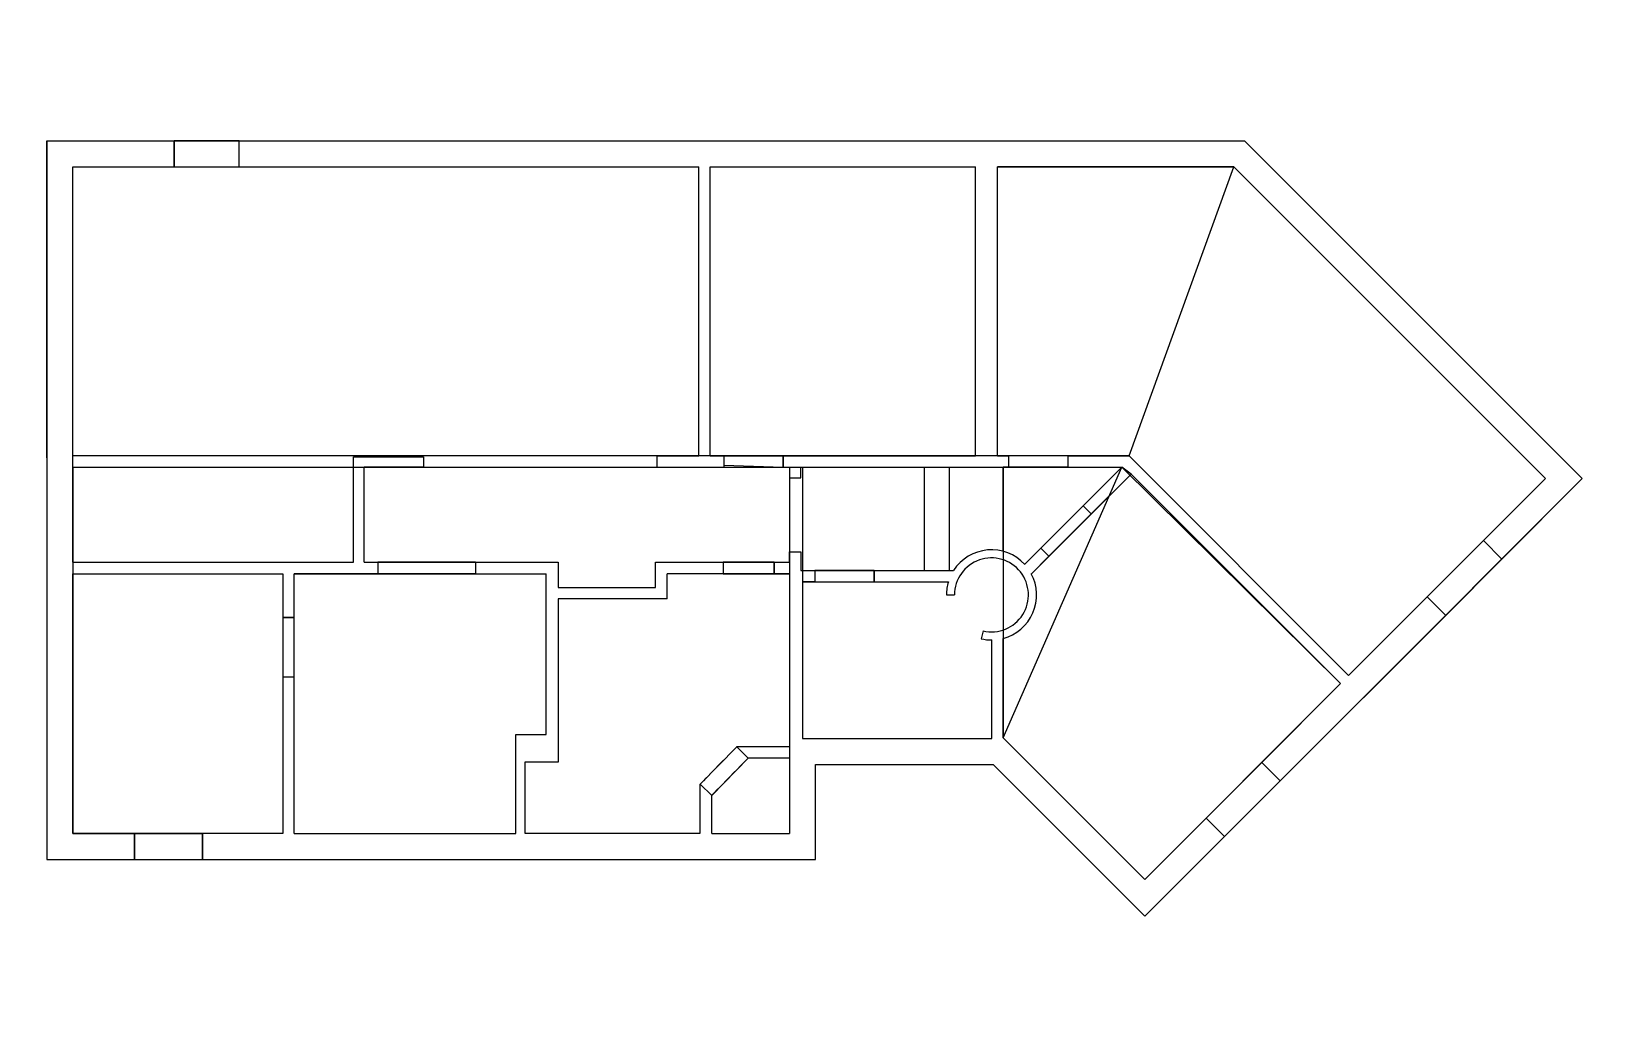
# Paper-space layout 'Layout1' of a CAD drawing. Header units: millimetres. Extents: x 40 to 364, y 26 to 231.
# The model-space entities are those that its viewports show. They can reach past a viewport. Long polylines and large blocks are cut down to what shows.
import ezdxf

# ---------------------------------------------------------------- set-up
doc = ezdxf.new("R2010")
doc.units = ezdxf.units.MM
doc.layers.add('New', color=7, linetype='Continuous')
doc.layers.add('Old', color=7, linetype='Continuous')
doc.layers.get('0').off()

msp = doc.modelspace()

# ---------------------------------------------------------------- linework, layer by layer
at = {"layer": 'New', "color": 1}
for p, q in [((550, 1504.4, 243), (1721, 1504.4, 243)), ((550, 1114, 332.9), (550, 1504.4, 243)), ((787, 1504.4), (1721, 1504.4)), ((1721, 1504.4, 243), (1721, 1504.4, -40)), ((1721, 1504.4, -40), (2025.3, 1504.4, -40)), ((1721, 1504.4, 243), (2025.3, 1504.4, 243)), ((2441.3, 1088.4, -40), (2025.3, 1504.4, -40)), ((2025.3, 1504.4, 243), (2025.3, 1504.4, -40)), ((2025.3, 1504.4, 243), (2441.3, 1088.4, 243)), ((2171.1, 818.2, 334.4), (2441.3, 1088.4, 243)), ((2342.3, 989.4, -40), (2441.3, 1088.4, -40)), ((2441.3, 1088.4, 243), (2441.3, 1088.4, -40)), ((2273, 920.1, 171), (2342.3, 989.4, 171)), ((2342.3, 989.4, -40), (2342.3, 989.4, 171)), ((2069.3, 716.5, -40), (2273, 920.1, -40)), ((2273, 920.1, -40), (2273, 920.1, 171)), ((1902.5, 549.6, 243), (2171.1, 818.2, 334.4)), ((1497, 736.4), (1715.7, 736.4)), ((1497, 736.4, 243), (1715.7, 736.4, 243)), ((1902.5, 549.6, -40), (1715.7, 736.4, -40)), ((1715.7, 736.4, -40), (1715.7, 736.4, 243)), ((1715.7, 736.4, 243), (1902.5, 549.6, 243)), ((2000.8, 647.9, 171), (2069.3, 716.5, 171)), ((2069.3, 716.5, -40), (2069.3, 716.5, 171)), ((1902.5, 549.6, -40), (2000.8, 647.9, -40)), ((2000.8, 647.9, -40), (2000.8, 647.9, 171)), ((1902.5, 549.6, -40), (1902.5, 549.6, 243))]:
    msp.add_line(p, q, dxfattribs=at)
at = {"layer": 'New', "color": 3}
for p, q in [((582, 1116.4, 325), (582, 1472.4, 243)), ((1353, 1116.4, 325), (1353, 1472.4, 243)), ((1721, 1116.4, 325), (1721, 1472.4, 243)), ((1883, 1116.4, 325), (2012.1, 1472.4, 243)), ((1481, 1102.4, 325), (1481, 769.3, 243)), ((1728, 1102.4, 325), (1728, 769.3, 243)), ((1728, 769.3, 243), (1874, 1102.4, 325)), ((2143.6, 836, 325), (1874, 1102.4, 325)), ((2153.5, 845.9, 325), (1883, 1116.4, 325)), ((2153.5, 845.9, 325), (2396, 1088.4, 243)), ((1902.5, 594.9, 243), (2143.6, 836, 325))]:
    msp.add_line(p, q, dxfattribs=at)
at = {"layer": 'New'}
for p, q in [((1721, 1116.4, -40), (1721, 1472.4, -40)), ((1721, 1472.4, -40), (2012.1, 1472.4, -40)), ((1721, 1472.4, -40), (1721, 1472.4, 243)), ((1721, 1116.4, 243), (1721, 1472.4, 243)), ((2012.1, 1472.4, 243), (1721, 1472.4, 243)), ((2396, 1088.4, -40), (2012.1, 1472.4, -40)), ((2012.1, 1472.4, -40), (2012.1, 1472.4, 243)), ((2396, 1088.4, 243), (2012.1, 1472.4, 243)), ((1479, 1102.4), (1631, 1102.4)), ((1479, 1102.4, 243), (1735, 1102.4, 243)), ((1631, 975.4), (1631, 1102.4)), ((1631, 1102.4), (1631, 1102.4, -20)), ((1631, 975.4, -20), (1631, 1102.4, -20)), ((1631, 1102.4, -20), (1662, 1102.4, -20)), ((1662, 975.4, -20), (1662, 1102.4, -20)), ((1662, 1102.4, -20), (1662, 1102.4, -40)), ((1662, 975.4, -40), (1662, 1102.4, -40)), ((1662, 1102.4, -40), (1735, 1102.4, -40)), ((1735, 1116.4, -40), (1721, 1116.4, -40)), ((1735, 1116.4, 243), (1721, 1116.4, 243)), ((1721, 1116.4, -40), (1721, 1116.4, 325)), ((1721, 1116.4, 325), (1735, 1116.4, 325)), ((1735, 1102.4, 325), (1728, 1102.4, 325)), ((1728, 998.9, 243), (1728, 1102.4, 243)), ((1735, 1102.4, -40), (1735, 1116.4, -40)), ((1735, 1116.4, -40), (1735, 1116.4, 325)), ((1808, 1116.4, 171), (1735, 1116.4, 171)), ((1735, 1102.4, 171), (1735, 1116.4, 171)), ((1735, 1102.4, -40), (1735, 1102.4, 325)), ((1808, 1102.4, 171), (1735, 1102.4, 171)), ((1754.5, 982.9, 243), (1874, 1102.4, 243)), ((1808, 1102.4, -40), (1808, 1116.4, -40)), ((1808, 1116.4, -40), (1883, 1116.4, -40)), ((1808, 1116.4, -40), (1808, 1116.4, 171)), ((1808, 1102.4, 171), (1808, 1116.4, 171)), ((1808, 1102.4, -40), (1874, 1102.4, -40)), ((1808, 1102.4, -40), (1808, 1102.4, 171)), ((1874, 1102.4, -40), (1826.6, 1055, -40)), ((1885.5, 1094.1, 243), (1874, 1102.4, 243)), ((1874, 1102.4, -40), (1874, 1102.4, 325)), ((2153.5, 845.9, -40), (1883, 1116.4, -40)), ((1883, 1116.4, -40), (1883, 1116.4, 325)), ((1762.7, 971.3, 243), (1885.5, 1094.1, 243)), ((1885.5, 1094.1, -40), (1836.5, 1045.1, -40)), ((2143.6, 836, -40), (1885.5, 1094.1, -40)), ((1885.5, 1094.1, -40), (1885.5, 1094.1, 243)), ((2319.7, 1012.1, -40), (2396, 1088.4, -40)), ((2396, 1088.4, -40), (2396, 1088.4, 243)), ((1826.6, 1055, 171), (1774.3, 1002.7, 171)), ((1784.2, 992.8, 171), (1836.5, 1045.1, 171)), ((1836.5, 1045.1, -40), (1826.6, 1055, -40)), ((1826.6, 1055, -40), (1826.6, 1055, 171)), ((1836.5, 1045.1, 171), (1826.6, 1055, 171)), ((1836.5, 1045.1, -40), (1836.5, 1045.1, 171)), ((2250.4, 942.8, 171), (2319.7, 1012.1, 171)), ((2342.3, 989.4, -40), (2319.7, 1012.1, -40)), ((2319.7, 1012.1, -40), (2319.7, 1012.1, 171)), ((2342.3, 989.4, 171), (2319.7, 1012.1, 171)), ((1728, 998.9, 243), (1728, 998.9, 299.5)), ((1754.5, 982.9, -40), (1774.3, 1002.7, -40)), ((1762.7, 971.3, -40), (1784.2, 992.8, -40)), ((1774.3, 1002.7, -40), (1784.2, 992.8, -40)), ((1774.3, 1002.7, 171), (1774.3, 1002.7, -40)), ((1784.2, 992.8, 171), (1774.3, 1002.7, 171)), ((1784.2, 992.8, 171), (1784.2, 992.8, -40)), ((1569, 975.4), (1666.9, 975.4)), ((1631, 975.4), (1631, 975.4, -20)), ((1631, 975.4, -20), (1662, 975.4, -20)), ((1662, 975.4, -20), (1662, 975.4, -40)), ((1662, 975.4, -40), (1666.9, 975.4, -40)), ((1666.9, 975.4), (1666.9, 975.4, -40)), ((1754.5, 982.9, -40), (1754.5, 982.9, 243)), ((1762.7, 971.3, 243), (1762.7, 971.3, -40)), ((2153.5, 845.9, -40), (2250.4, 942.8, -40)), ((2273, 920.1, -40), (2250.4, 942.8, -40)), ((2250.4, 942.8, -40), (2250.4, 942.8, 171)), ((2250.4, 942.8, 171), (2273, 920.1, 171)), ((1714, 768.4), (1714, 889.8)), ((1714, 768.4, 243), (1714, 889.8, 243)), ((1714, 889.8), (1714, 889.8, 243)), ((1728, 891.7, -40), (1728, 769.3, -40)), ((1728, 769.3, 243), (1728, 891.7, 243)), ((1728, 891.7, 243), (1728, 769.3, 243)), ((1728, 891.7, 243), (1728, 769.3, 243)), ((1728, 891.7, 243), (1728, 891.7, -40)), ((1728, 891.7, 243), (1728, 891.7, 273.1)), ((2143.6, 836, -40), (2046.7, 739.1, -40)), ((2143.6, 836, -40), (2143.6, 836, 325)), ((2153.5, 845.9, -40), (2153.5, 845.9, 325)), ((1481, 768.4), (1714, 768.4)), ((1481, 768.4, 243), (1714, 768.4, 243)), ((1714, 768.4), (1714, 768.4, 243)), ((1902.5, 594.9, -40), (1728, 769.3, -40)), ((1728, 769.3, -40), (1728, 769.3, 243)), ((1728, 769.3, 243), (1902.5, 594.9, 243)), ((1978.1, 670.5, 171), (2046.7, 739.1, 171)), ((2069.3, 716.5, -40), (2046.7, 739.1, -40)), ((2046.7, 739.1, -40), (2046.7, 739.1, 171)), ((2069.3, 716.5, 171), (2046.7, 739.1, 171)), ((1978.1, 670.5, -40), (1902.5, 594.9, -40)), ((2000.8, 647.9, -40), (1978.1, 670.5, -40)), ((1978.1, 670.5, -40), (1978.1, 670.5, 171)), ((1978.1, 670.5, 171), (2000.8, 647.9, 171)), ((1902.5, 594.9, -40), (1902.5, 594.9, 243))]:
    msp.add_line(p, q, dxfattribs=at)
for centre, radius, start, end in [((1713.6, 945.3, -40), 55.5, 42.5535, 147.2089), ((1713.6, 945.3, 243), 55.5, 42.5535, 147.2089), ((1713.6, 945.3), 45.5, 256.8863, 179.9276), ((1713.6, 945.3, 243), 45.5, 256.8863, 179.9276), ((1713.6, 945.3, -40), 55.5, 285.0465, 27.8461), ((1713.6, 945.3, 243), 55.5, 285.0465, 27.8461), ((1713.6, 945.3), 55.5, 256.8863, 270.4212), ((1713.6, 945.3, 243), 55.5, 256.8863, 270.4212)]:
    msp.add_arc(centre, radius, start, end, dxfattribs=at)
at = {"layer": 'Old', "color": 1}
for p, q in [((550, 1504.4), (707, 1504.4)), ((550, 1504.4), (550, 619.4)), ((550, 1504.4), (550, 1504.4, 243)), ((707, 1504.4), (707, 1504.4, 211)), ((787, 1504.4, 211), (707, 1504.4, 211)), ((787, 1504.4), (787, 1504.4, 211)), ((550, 1114, 332.9), (550, 619.4, 243)), ((1497, 619.4), (1497, 736.4)), ((1497, 619.4, 243), (1497, 736.4, 243)), ((1497, 736.4), (1497, 736.4, 243)), ((550, 619.4), (658, 619.4)), ((550, 619.4), (550, 619.4, 243)), ((550, 619.4, 243), (1497, 619.4, 243)), ((658, 619.4), (658, 619.4, 211)), ((658, 619.4, 211), (742, 619.4, 211)), ((742, 619.4), (1497, 619.4)), ((742, 619.4, 211), (742, 619.4)), ((1497, 619.4), (1497, 619.4, 243))]:
    msp.add_line(p, q, dxfattribs=at)
at = {"layer": 'Old'}
for p, q in [((707, 1472.4), (707, 1504.4)), ((707, 1504.4, 211), (707, 1472.4, 211)), ((787, 1472.4), (787, 1504.4)), ((787, 1472.4, 211), (787, 1504.4, 211)), ((582, 985.4), (582, 1472.4)), ((582, 1472.4), (707, 1472.4)), ((582, 985.4, 243), (582, 1472.4, 243)), ((582, 1472.4, 243), (1353, 1472.4, 243)), ((707, 1472.4), (707, 1472.4, 211)), ((707, 1472.4, 211), (787, 1472.4, 211)), ((787, 1472.4), (1353, 1472.4)), ((787, 1472.4), (787, 1472.4, 211)), ((1353, 1116.4), (1353, 1472.4)), ((1353, 1116.4, 243), (1353, 1472.4, 243)), ((1353, 1472.4), (1353, 1472.4, 243)), ((1367, 1116.4), (1367, 1472.4)), ((1367, 1472.4), (1694, 1472.4)), ((1367, 1472.4, 243), (1694, 1472.4, 243)), ((1367, 1116.4, 243), (1367, 1472.4, 243)), ((1367, 1472.4), (1367, 1472.4, 243)), ((1694, 1116.4), (1694, 1472.4)), ((1694, 1116.4, 243), (1694, 1472.4, 243)), ((1694, 1472.4), (1694, 1472.4, 243)), ((928, 985.4), (928, 1115.4)), ((928, 1115.4), (1014, 1115.4)), ((928, 985.4, 243), (928, 1115.4, 243)), ((928, 1115.4, 243), (1014, 1115.4, 243)), ((928, 1115.4, 243), (928, 1115.4)), ((1014, 1102.4), (941, 1102.4)), ((941, 985.4), (941, 1102.4)), ((1014, 1102.4, 243), (941, 1102.4, 243)), ((941, 985.4, 243), (941, 1102.4, 243)), ((941, 1102.4, 243), (941, 1102.4)), ((1014, 1115.4), (1014, 1102.4)), ((1014, 1115.4, 243), (1014, 1102.4, 243)), ((1014, 1115.4, 243), (1014, 1115.4)), ((1014, 1102.4, 243), (1014, 1102.4)), ((1302, 1102.4), (1302, 1116.4)), ((1302, 1116.4), (1353, 1116.4)), ((1302, 1102.4, 243), (1302, 1116.4, 243)), ((1302, 1116.4, 243), (1353, 1116.4, 243)), ((1302, 1116.4), (1302, 1116.4, 243)), ((1302, 1102.4), (1384, 1102.4)), ((1302, 1102.4, 243), (1465, 1102.4, 243)), ((1302, 1102.4), (1302, 1102.4, 243)), ((1353, 1116.4), (1353, 1116.4, 243)), ((1367, 1116.4), (1384, 1116.4)), ((1367, 1116.4, 243), (1694, 1116.4, 243)), ((1367, 1116.4), (1367, 1116.4, 243)), ((1384, 1116.4), (1384, 1102.4)), ((1384, 1116.4), (1384, 1116.4, 211)), ((1384, 1116.4, 211), (1384, 1104.8, 211)), ((1457, 1116.4, 211), (1384, 1116.4, 211)), ((1384, 1104.8, 211), (1457, 1102.4, 211)), ((1384, 1102.4), (1384, 1102.4, 211)), ((1457, 1116.4), (1457, 1102.4)), ((1457, 1116.4), (1694, 1116.4)), ((1457, 1116.4), (1457, 1116.4, 211)), ((1457, 1102.4, 211), (1457, 1116.4, 211)), ((1457, 1102.4), (1465, 1102.4)), ((1457, 1102.4), (1457, 1102.4, 211)), ((1465, 1102.4), (1465, 1089.4)), ((1465, 1102.4, 243), (1465, 1089.4, 243)), ((1465, 1102.4), (1465, 1102.4, 243)), ((1479, 1089.4), (1479, 1102.4)), ((1479, 1089.4, 243), (1479, 1102.4, 243)), ((1479, 1102.4), (1479, 1102.4, 243)), ((1694, 1116.4), (1694, 1116.4, 243)), ((1465, 1089.4), (1479, 1089.4)), ((1465, 1089.4, 243), (1479, 1089.4, 243)), ((1465, 1089.4), (1465, 1089.4, 243)), ((1479, 1089.4), (1479, 1089.4, 243)), ((582, 985.4), (928, 985.4)), ((582, 985.4, 243), (928, 985.4, 243)), ((582, 985.4, 243), (582, 985.4)), ((928, 985.4, 243), (928, 985.4)), ((941, 985.4), (958, 985.4)), ((941, 985.4, 243), (1180, 985.4, 243)), ((941, 985.4, 243), (941, 985.4)), ((958, 985.4), (958, 971.4)), ((958, 985.4), (958, 985.4, 175)), ((1078, 985.4), (1180, 985.4)), ((1078, 985.4), (1078, 971.4)), ((1078, 985.4), (1078, 985.4, 175)), ((1180, 985.4), (1180, 954.4)), ((1180, 985.4), (1180, 954.4)), ((1180, 985.4, 243), (1180, 954.4, 243)), ((1180, 985.4, 243), (1180, 954.4, 243)), ((1180, 985.4), (1180, 985.4, 243)), ((1300, 954.4), (1300, 985.4)), ((1300, 985.4), (1383, 985.4)), ((1300, 954.4, 243), (1300, 985.4, 243)), ((1300, 985.4, 243), (1465, 985.4, 243)), ((1300, 985.4, 243), (1300, 985.4)), ((1383, 985.4), (1383, 971.4)), ((1383, 985.4), (1383, 985.4, 211)), ((1446, 985.4, 211), (1383, 985.4, 211)), ((1383, 985.4, 211), (1383, 971.4, 211)), ((1446, 985.4), (1446, 971.4)), ((1446, 985.4), (1465, 985.4)), ((1446, 985.4), (1446, 985.4, 211)), ((1446, 971.4, 211), (1446, 985.4, 211)), ((1465, 985.4), (1465, 998.4)), ((1465, 998.4), (1479, 998.4)), ((1465, 985.4, 243), (1465, 998.4, 243)), ((1465, 998.4, 243), (1479, 998.4, 243)), ((1465, 998.4), (1465, 998.4, 243)), ((1465, 985.4), (1465, 985.4, 243)), ((1479, 998.4), (1479, 975.4)), ((1479, 998.4, 243), (1479, 975.4, 243)), ((1479, 998.4), (1479, 998.4, 243)), ((582, 651.4), (582, 971.4)), ((582, 971.4), (841, 971.4)), ((582, 651.4, 243), (582, 971.4, 243)), ((582, 971.4, 243), (841, 971.4, 243)), ((582, 971.4, 243), (582, 971.4)), ((841, 971.4), (841, 917.4)), ((841, 971.4, 243), (841, 651.4, 243)), ((841, 971.4, 243), (841, 971.4)), ((958, 971.4), (855, 971.4)), ((855, 917.4), (855, 971.4)), ((855, 651.4, 243), (855, 971.4, 243)), ((855, 971.4, 243), (1165, 971.4, 243)), ((855, 971.4, 243), (855, 971.4)), ((958, 971.4), (958, 971.4, 175)), ((1078, 971.4), (1165, 971.4)), ((1078, 971.4), (1078, 971.4, 175)), ((1165, 773.4), (1165, 971.4)), ((1165, 773.4, 243), (1165, 971.4, 243)), ((1165, 971.4), (1165, 971.4, 243)), ((1383, 971.4), (1314, 971.4)), ((1314, 940.4), (1314, 971.4)), ((1465, 971.4, 243), (1314, 971.4, 243)), ((1314, 940.4, 243), (1314, 971.4, 243)), ((1314, 971.4, 243), (1314, 971.4)), ((1383, 971.4), (1383, 971.4, 211)), ((1383, 971.4, 211), (1446, 971.4, 211)), ((1446, 971.4), (1465, 971.4)), ((1446, 971.4), (1446, 971.4, 211)), ((1465, 971.4), (1465, 758.4)), ((1465, 971.4), (1465, 758.4)), ((1465, 971.4, 243), (1465, 758.4, 243)), ((1465, 971.4, 243), (1465, 758.4, 243)), ((1465, 971.4), (1465, 971.4, 243)), ((1479, 975.4), (1496, 975.4)), ((1479, 975.4, 243), (1666.9, 975.4, 243)), ((1479, 975.4), (1479, 975.4, 243)), ((1496, 975.4), (1496, 961.4)), ((1496, 975.4), (1496, 975.4, 211)), ((1569, 975.4, 211), (1496, 975.4, 211)), ((1569, 975.4), (1569, 961.4)), ((1569, 975.4), (1569, 975.4, 211)), ((1569, 961.4, 211), (1569, 975.4, 211)), ((1666.9, 975.4), (1666.9, 975.4, 243)), ((1180, 954.4), (1300, 954.4)), ((1180, 954.4, 243), (1300, 954.4, 243)), ((1180, 954.4, 243), (1180, 954.4)), ((1300, 954.4, 243), (1300, 954.4)), ((1496, 961.4), (1481, 961.4)), ((1481, 961.4), (1481, 768.4)), ((1481, 961.4, 243), (1481, 768.4, 243)), ((1481, 961.4, 243), (1660.5, 961.4, 243)), ((1481, 961.4), (1481, 961.4, 243)), ((1496, 961.4), (1496, 961.4, 211)), ((1496, 961.4, 211), (1569, 961.4, 211)), ((1569, 961.4), (1660.5, 961.4)), ((1569, 961.4), (1569, 961.4, 211)), ((1658.1, 945.4), (1668.1, 945.4)), ((1658.1, 945.4, 243), (1668.1, 945.4, 243)), ((1658.1, 945.4), (1658.1, 945.4, 243)), ((1660.5, 961.4), (1660.5, 961.4, 243)), ((1668.1, 945.4), (1668.1, 945.4, 243)), ((1180, 940.4), (1180, 739.4)), ((1314, 940.4), (1180, 940.4)), ((1180, 940.4, 243), (1180, 739.4, 243)), ((1314, 940.4, 243), (1180, 940.4, 243)), ((1180, 940.4, 243), (1180, 940.4)), ((1314, 940.4, 243), (1314, 940.4)), ((841, 917.4), (855, 917.4)), ((841, 917.4), (841, 917.4, 211)), ((855, 917.4, 211), (841, 917.4, 211)), ((841, 917.4, 211), (841, 844.4, 211)), ((855, 917.4), (855, 917.4, 211)), ((855, 844.4, 211), (855, 917.4, 211)), ((1703.3, 901), (1701, 891.3)), ((1703.3, 901, 243), (1701, 891.3, 243)), ((1701, 891.3), (1701, 891.3, 243)), ((1703.3, 901), (1703.3, 901, 243)), ((841, 844.4), (855, 844.4)), ((841, 844.4), (841, 651.4)), ((841, 844.4), (841, 844.4, 211)), ((841, 844.4, 211), (855, 844.4, 211)), ((855, 651.4), (855, 844.4)), ((855, 844.4), (855, 844.4, 211)), ((1128, 651.4), (1128, 773.4)), ((1128, 773.4), (1165, 773.4)), ((1128, 651.4, 243), (1128, 773.4, 243)), ((1128, 773.4, 243), (1165, 773.4, 243)), ((1128, 773.4), (1128, 773.4, 243)), ((1165, 773.4), (1165, 773.4, 243)), ((1355, 712.4, 243), (1400, 758.4, 243)), ((1465, 758.4), (1400, 758.4)), ((1414, 744.4), (1400, 758.4)), ((1465, 758.4, 243), (1400, 758.4, 243)), ((1400, 758.4), (1400, 758.4, 180)), ((1465, 758.4), (1465, 758.4, 243)), ((1481, 768.4), (1481, 768.4, 243)), ((1180, 739.4), (1139, 739.4)), ((1139, 739.4), (1139, 651.8)), ((1180, 739.4, 243), (1139, 739.4, 243)), ((1139, 739.4, 243), (1139, 651.8, 243)), ((1180, 739.4), (1180, 739.4, 243)), ((1369, 698.4, 243), (1414, 744.4, 243)), ((1465, 744.4), (1414, 744.4)), ((1465, 744.4, 243), (1414, 744.4, 243)), ((1414, 744.4), (1414, 744.4, 180)), ((1465, 744.4), (1465, 651.4)), ((1465, 744.4, 243), (1465, 651.4, 243)), ((1465, 744.4), (1465, 744.4, 243)), ((1355, 651.8), (1355, 712.4)), ((1369, 698.4), (1355, 712.4)), ((1355, 651.8, 243), (1355, 712.4, 243)), ((1355, 712.4), (1355, 712.4, 180)), ((1369, 651.4), (1369, 698.4)), ((1369, 651.4, 243), (1369, 698.4, 243)), ((1369, 698.4), (1369, 698.4, 180)), ((582, 651.4), (658, 651.4)), ((841, 651.4, 243), (582, 651.4, 243)), ((658, 651.4), (658, 619.4)), ((658, 651.4), (658, 651.4, 211)), ((658, 651.4, 211), (742, 651.4, 211)), ((658, 619.4, 211), (658, 651.4, 211)), ((841, 651.4), (742, 651.4)), ((742, 651.4), (742, 619.4)), ((742, 619.4, 211), (742, 651.4, 211)), ((742, 651.4, 211), (742, 651.4)), ((841, 651.4), (841, 651.4, 243)), ((855, 651.4), (1128, 651.4)), ((855, 651.4, 243), (1128, 651.4, 243)), ((855, 651.4), (855, 651.4, 243)), ((1128, 651.4), (1128, 651.4, 243)), ((1139, 651.8), (1355, 651.8)), ((1139, 651.8), (1355, 651.8)), ((1139, 651.8, 243), (1355, 651.8, 243)), ((1139, 651.8, 243), (1355, 651.8, 243)), ((1139, 651.8), (1139, 651.8, 243)), ((1355, 651.8), (1355, 651.8, 243)), ((1369, 651.4), (1465, 651.4)), ((1369, 651.4, 243), (1465, 651.4, 243)), ((1369, 651.4), (1369, 651.4, 243)), ((1465, 651.4), (1465, 651.4, 243))]:
    msp.add_line(p, q, dxfattribs=at)
at = {"layer": 'Old', "color": 7}
for p, q in [((582, 1472.4, 243), (582, 1472.4)), ((582, 651.4, 243), (582, 651.4))]:
    msp.add_line(p, q, dxfattribs=at)
at = {"layer": 'Old', "color": 3}
for p, q in [((1883, 1116.4, 325), (582, 1116.4, 325)), ((582, 1102.4, 325), (1874, 1102.4, 325)), ((582, 1102.4, 325), (582, 651.4, 243)), ((1465, 1102.4, 325), (1465, 651.4, 243)), ((1496, 975.4, 211), (1496, 961.4, 211))]:
    msp.add_line(p, q, dxfattribs=at)
at = {"layer": 'Old', "extrusion": (2.50097e-11, -1, -1.42844e-12)}
for centre in [(1018, 175, -985.4), (1018, 175, -971.4)]:
    msp.add_arc(centre, 60, 0, 180, dxfattribs=at)
at = {"layer": 'Old'}
for centre in [(1713.6, 945.3), (1713.6, 945.3, 243)]:
    msp.add_arc(centre, 55.5, 163.1825, 179.9406, dxfattribs=at)
at = {"layer": 'Old', "extrusion": (0.714834, -0.699294, 1.11022e-16)}
for centre in [(1489, 180, 470.4), (1488.7, 180, 490.2)]:
    msp.add_arc(centre, 32.2, 0, 180, dxfattribs=at)

psp = doc.layouts.get("Layout1")

# ---------------------------------------------------------------- viewports
at = {"layer": '0'}
psp.add_viewport(center=(202.5, 128.5), size=(324, 205.6), view_center_point=(1495.64, 1027.01), view_height=1224.1523, dxfattribs=at)

doc.saveas('drawing.dxf')
